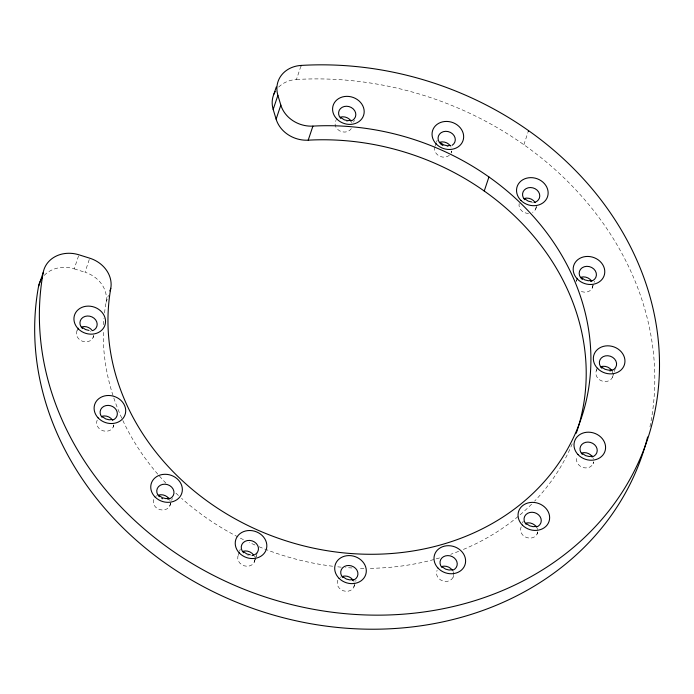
<?xml version="1.0" encoding="UTF-8"?>
<svg xmlns="http://www.w3.org/2000/svg" width="694" height="694" viewBox="0 0 694 694"><rect width="100%" height="100%" fill="white"/><g stroke="black" fill="none" stroke-linecap="round" stroke-linejoin="round"><path stroke-width="0.52" stroke-dasharray="3.47 2.6" d="M257.075 553.344L254.308 562.123L256.554 555.018M612.472 377.336L615.309 368.479M592.251 288.062L594.48 281.209M238.346 555.07L239.3 552.155M239.621 551.183L240.263 549.249M353.827 587.089L356.013 580.418M576.289 281.001L577.295 277.964M169.77 506.013L171.357 501.259M171.67 500.313L172.303 498.413M596.415 370.492L597.369 367.612M44.234 275.397A29.131 25.071 18.5 0 1 74.215 268.864L78.925 254.802M104.534 312.933A244.687 210.612 18.5 0 1 106.087 302.376A29.131 25.071 18.5 0 0 85.006 272.248L89.708 258.177M106.087 302.376L107.561 297.986M107.848 297.101L108.438 295.349M278.676 87.08A29.131 25.071 18.5 0 1 296.451 79.498L300.563 67.188M523.866 144.716L527.978 132.407M593.058 463.8L593.7 461.883A8.736 7.521 18.5 0 1 582.578 467.366A8.736 7.521 18.5 0 1 577.425 456.149M353.654 122.057L354.304 120.123M535.56 209.371L536.922 205.32M93.057 337.622L93.707 335.705M453.078 577.321L453.746 575.343M113.183 427.105L113.859 425.118M451.126 153.044L451.768 151.145M537.052 534.094L537.755 532.038M76.999 330.778L78.058 327.707M435.164 145.992L436.153 143.155M436.491 142.209L437.151 140.318M522.547 523.016L523.224 521.116M74.215 268.864L85.006 272.248M296.451 79.498A314.2 270.443 18.5 0 1 649.515 428.857M572.212 443.882A244.687 210.612 18.5 0 1 534.623 501.103M531.604 504.191A244.687 210.612 18.5 0 1 462.525 549.795M458.665 551.348A244.687 210.612 18.5 0 1 450.762 554.289M439.571 557.915A244.687 210.612 18.5 0 1 368.245 568.343M363.916 568.334A244.687 210.612 18.5 0 1 358.512 568.23M352.04 567.961A244.687 210.612 18.5 0 1 345.551 567.536M341.222 567.172A244.687 210.612 18.5 0 1 336.911 566.738M332.634 566.235A244.687 210.612 18.5 0 1 258.931 546.681M255.01 545.016A244.687 210.612 18.5 0 1 249.181 542.404M243.429 539.672A244.687 210.612 18.5 0 1 181.542 498.292M178.462 495.516A244.687 210.612 18.5 0 1 175.443 492.688M165.892 483.137A244.687 210.612 18.5 0 1 103.311 330.144M103.527 324.731A244.687 210.612 18.5 0 1 103.979 318.26M93.621 335.54A8.736 7.521 18.5 0 1 82.647 341.335A8.736 7.521 18.5 0 1 77.346 330.11M113.799 424.884A8.736 7.521 18.5 0 1 103.198 430.835A8.736 7.521 18.5 0 1 97.221 420.052M170.464 503.037A8.736 7.521 18.5 0 1 160.132 509.708A8.736 7.521 18.5 0 1 153.912 498.743M156.289 496.097A8.736 7.521 18.5 0 1 156.931 495.724M169.744 499.958A8.736 7.521 18.5 0 1 170.047 500.695M351.355 128.529A8.736 7.521 18.5 0 1 339.748 130.914A8.736 7.521 18.5 0 1 336 120.357M351.685 122.248A8.736 7.521 18.5 0 1 351.962 122.977M449.365 155.3A8.736 7.521 18.5 0 1 438.114 155.309A8.736 7.521 18.5 0 1 435.485 145.393M450.71 146.469A8.736 7.521 18.5 0 1 451.1 147.206M451.716 151.04A8.736 7.521 18.5 0 1 451.386 152.42M254.95 559.373A8.736 7.521 18.5 0 1 244.236 565.818A8.736 7.521 18.5 0 1 238.675 554.471M254.282 556.284A8.736 7.521 18.5 0 1 254.585 557.048M536.21 207.176A8.736 7.521 18.5 0 1 532.541 212.39M528.55 213.388A8.736 7.521 18.5 0 1 519.181 203.524M354.391 585.016A8.736 7.521 18.5 0 1 343.417 590.811A8.736 7.521 18.5 0 1 338.117 579.585M340.329 577.339A8.736 7.521 18.5 0 1 341.049 576.931M353.801 581.477A8.736 7.521 18.5 0 1 354.079 582.205M592.893 285.069A8.736 7.521 18.5 0 1 580.193 290.925M575.994 281.721A8.736 7.521 18.5 0 1 576.671 280.324M612.091 370.995A8.736 7.521 18.5 0 1 604.483 381.535A8.736 7.521 18.5 0 1 596.771 369.824M453.052 571.483A8.736 7.521 18.5 0 1 445.132 581.416A8.736 7.521 18.5 0 1 437.116 570.268M593.032 457.962A8.736 7.521 18.5 0 1 593.335 458.725M537.711 531.899A8.736 7.521 18.5 0 1 526.98 537.668A8.736 7.521 18.5 0 1 521.194 526.824M537.026 528.039A8.736 7.521 18.5 0 1 537.564 529.539M91.018 331.151A8.736 7.521 18.5 0 1 90.42 331.246M347.243 121.519A8.736 7.521 18.5 0 1 346.627 121.45M448.237 146.59A8.736 7.521 18.5 0 1 447.014 146.616M248.357 555.434A8.736 7.521 18.5 0 1 247.758 555.269M533.617 202.691A8.736 7.521 18.5 0 1 532.419 202.83"/><path stroke-width="1.04" d="M647.615 436.994A314.2 270.443 18.5 0 1 287.212 618.736A314.2 270.443 18.5 0 1 38.5 286.596L43.202 272.534A29.131 25.071 18.5 0 1 78.925 254.802L89.708 258.177A29.131 25.071 18.5 0 1 110.788 288.314A244.687 210.612 18.5 0 0 337.006 552.129A244.687 210.612 18.5 0 0 590.611 348.605A244.687 210.612 18.5 0 0 312.916 126.108A29.131 25.071 18.5 0 1 280.827 105.098L277.895 95.347A29.131 25.071 18.5 0 1 301.153 65.427A314.2 270.443 18.5 0 1 659.092 350.6A314.2 270.443 18.5 0 1 333.085 612.342A314.2 270.443 18.5 0 1 43.202 272.534M109.912 290.951L110.788 288.314M273.939 94.037L276.29 87.002M576.263 433.221A244.687 210.612 18.5 0 0 308.205 140.171A29.131 25.071 18.5 0 1 276.125 119.16L273.184 109.409L277.895 95.347M276.125 119.16L280.827 105.098M300.858 66.312L301.153 65.427M308.205 140.171L312.916 126.108M484.239 191.024L488.94 176.961M528.273 131.53L528.568 130.654M351.164 120.322L347.677 120.669L344.181 119.793L341.214 117.815M450.632 145.402L447.144 145.749L443.648 144.864L440.673 142.895M591.756 280.411L588.269 280.758L584.773 279.882L581.806 277.904M112.688 419.462L109.201 419.809L105.705 418.933L102.738 416.955M611.935 369.798L608.447 370.145L604.942 369.26L601.976 367.282M169.336 498.257L165.84 498.604L162.344 497.728L159.377 495.75M592.572 456.158L589.076 456.505L585.58 455.62L582.613 453.642M536.618 526.338L533.122 526.685L529.626 525.809L526.659 523.831M353.281 579.551L349.793 579.898L346.297 579.022L343.33 577.044M452.592 569.679L449.096 570.026L445.6 569.141L442.633 567.163M531.63 201.963L528.134 201.087L525.158 199.109M89.023 330.431L85.527 329.546L82.56 327.568M250.326 554.827L246.83 553.942L243.863 551.964M38.5 286.596A29.131 25.071 18.5 0 1 41.961 278.199M273.184 109.409A29.131 25.071 18.5 0 1 275.197 91.547M81.823 326.865A8.736 7.521 18.5 0 1 92.224 330.578M102.035 417.302A8.736 7.521 18.5 0 1 103.779 406.398A8.736 7.521 18.5 0 1 116.132 409.712A8.736 7.521 18.5 0 1 112.619 420.148M101.871 416.287A8.736 7.521 18.5 0 1 112.419 419.983M158.388 495.117A8.736 7.521 18.5 0 1 168.928 498.604M340.468 117.113A8.736 7.521 18.5 0 1 350.878 120.817M439.814 142.218A8.736 7.521 18.5 0 1 450.25 145.766M242.995 551.296A8.736 7.521 18.5 0 1 253.431 554.836M524.17 198.475A8.736 7.521 18.5 0 1 535.152 202.613M342.584 576.341A8.736 7.521 18.5 0 1 352.994 580.054M580.939 277.236A8.736 7.521 18.5 0 1 591.488 280.931M600.449 366.84A8.736 7.521 18.5 0 1 611.64 370.292M441.766 566.495A8.736 7.521 18.5 0 1 452.315 570.19M581.746 452.974A8.736 7.521 18.5 0 1 592.182 456.513M525.67 523.198A8.736 7.521 18.5 0 1 536.21 526.685M82.482 328.574A8.736 7.521 18.5 0 1 83.037 317.349A8.736 7.521 18.5 0 1 95.677 319.925A8.736 7.521 18.5 0 1 92.718 330.665M159.299 496.757A8.736 7.521 18.5 0 1 160.34 485.236A8.736 7.521 18.5 0 1 173.11 489.088A8.736 7.521 18.5 0 1 167.835 499.333M162.387 498.743A8.736 7.521 18.5 0 1 161.823 498.492M340.711 118.388A8.736 7.521 18.5 0 1 342.177 107.301A8.736 7.521 18.5 0 1 354.66 110.65A8.736 7.521 18.5 0 1 350.817 121.103M442.841 145.497A8.736 7.521 18.5 0 1 439.571 134.081A8.736 7.521 18.5 0 1 452.523 133.838A8.736 7.521 18.5 0 1 452.115 145.324M243.568 552.762A8.736 7.521 18.5 0 1 245.077 541.32A8.736 7.521 18.5 0 1 257.726 545.562A8.736 7.521 18.5 0 1 252.026 555.599M524.664 199.681A8.736 7.521 18.5 0 1 526.13 188.595A8.736 7.521 18.5 0 1 538.605 191.943A8.736 7.521 18.5 0 1 534.77 202.396M342.827 577.616A8.736 7.521 18.5 0 1 344.458 566.443A8.736 7.521 18.5 0 1 356.976 570.216A8.736 7.521 18.5 0 1 352.37 580.496M582.413 279.509A8.736 7.521 18.5 0 1 582.205 267.737A8.736 7.521 18.5 0 1 595.305 270.825A8.736 7.521 18.5 0 1 590.559 281.426M601.898 368.288A8.736 7.521 18.5 0 1 603.112 356.681A8.736 7.521 18.5 0 1 615.89 360.967A8.736 7.521 18.5 0 1 609.844 370.96M441.939 567.519A8.736 7.521 18.5 0 1 443.518 556.701A8.736 7.521 18.5 0 1 455.811 559.598A8.736 7.521 18.5 0 1 453.061 570.138M582.318 454.44A8.736 7.521 18.5 0 1 583.498 443.18A8.736 7.521 18.5 0 1 596.111 446.563A8.736 7.521 18.5 0 1 591.939 457.025M526.156 524.404A8.736 7.521 18.5 0 1 527.622 513.317A8.736 7.521 18.5 0 1 540.106 516.674A8.736 7.521 18.5 0 1 536.271 527.119M98.123 417.892A16.023 13.793 18.5 0 0 124.929 415.081A16.023 13.793 18.5 0 0 106.668 395.58A16.023 13.793 18.5 0 0 98.123 417.892M78.335 328.913A16.023 13.793 18.5 0 0 104.924 325.234A16.023 13.793 18.5 0 0 85.943 306.271A16.023 13.793 18.5 0 0 78.335 328.913M155.152 497.086A16.023 13.793 18.5 0 0 181.741 493.417A16.023 13.793 18.5 0 0 162.76 474.444A16.023 13.793 18.5 0 0 155.152 497.086M336.98 119.151A16.023 13.793 18.5 0 0 363.569 115.473A16.023 13.793 18.5 0 0 344.588 96.509A16.023 13.793 18.5 0 0 336.98 119.151M436.066 143.832A16.023 13.793 18.5 0 0 462.872 141.021A16.023 13.793 18.5 0 0 444.611 121.519A16.023 13.793 18.5 0 0 436.066 143.832M239.248 552.91A16.023 13.793 18.5 0 0 266.054 550.09A16.023 13.793 18.5 0 0 247.793 530.598A16.023 13.793 18.5 0 0 239.248 552.91M520.934 200.445A16.023 13.793 18.5 0 0 547.523 196.775A16.023 13.793 18.5 0 0 528.542 177.803A16.023 13.793 18.5 0 0 520.934 200.445M339.097 578.38A16.023 13.793 18.5 0 0 365.686 574.71A16.023 13.793 18.5 0 0 346.705 555.738A16.023 13.793 18.5 0 0 339.097 578.38M577.191 278.841A16.023 13.793 18.5 0 0 603.997 276.03A16.023 13.793 18.5 0 0 585.736 256.528A16.023 13.793 18.5 0 0 577.191 278.841M597.751 368.618A16.023 13.793 18.5 0 0 624.34 364.949A16.023 13.793 18.5 0 0 605.359 345.976A16.023 13.793 18.5 0 0 597.751 368.618M438.018 568.108A16.023 13.793 18.5 0 0 464.824 565.289A16.023 13.793 18.5 0 0 446.563 545.788A16.023 13.793 18.5 0 0 438.018 568.108M578.007 454.587A16.023 13.793 18.5 0 0 604.804 451.768A16.023 13.793 18.5 0 0 586.543 432.275A16.023 13.793 18.5 0 0 578.007 454.587M522.435 525.167A16.023 13.793 18.5 0 0 549.023 521.498A16.023 13.793 18.5 0 0 530.043 502.525A16.023 13.793 18.5 0 0 522.435 525.167"/></g></svg>
